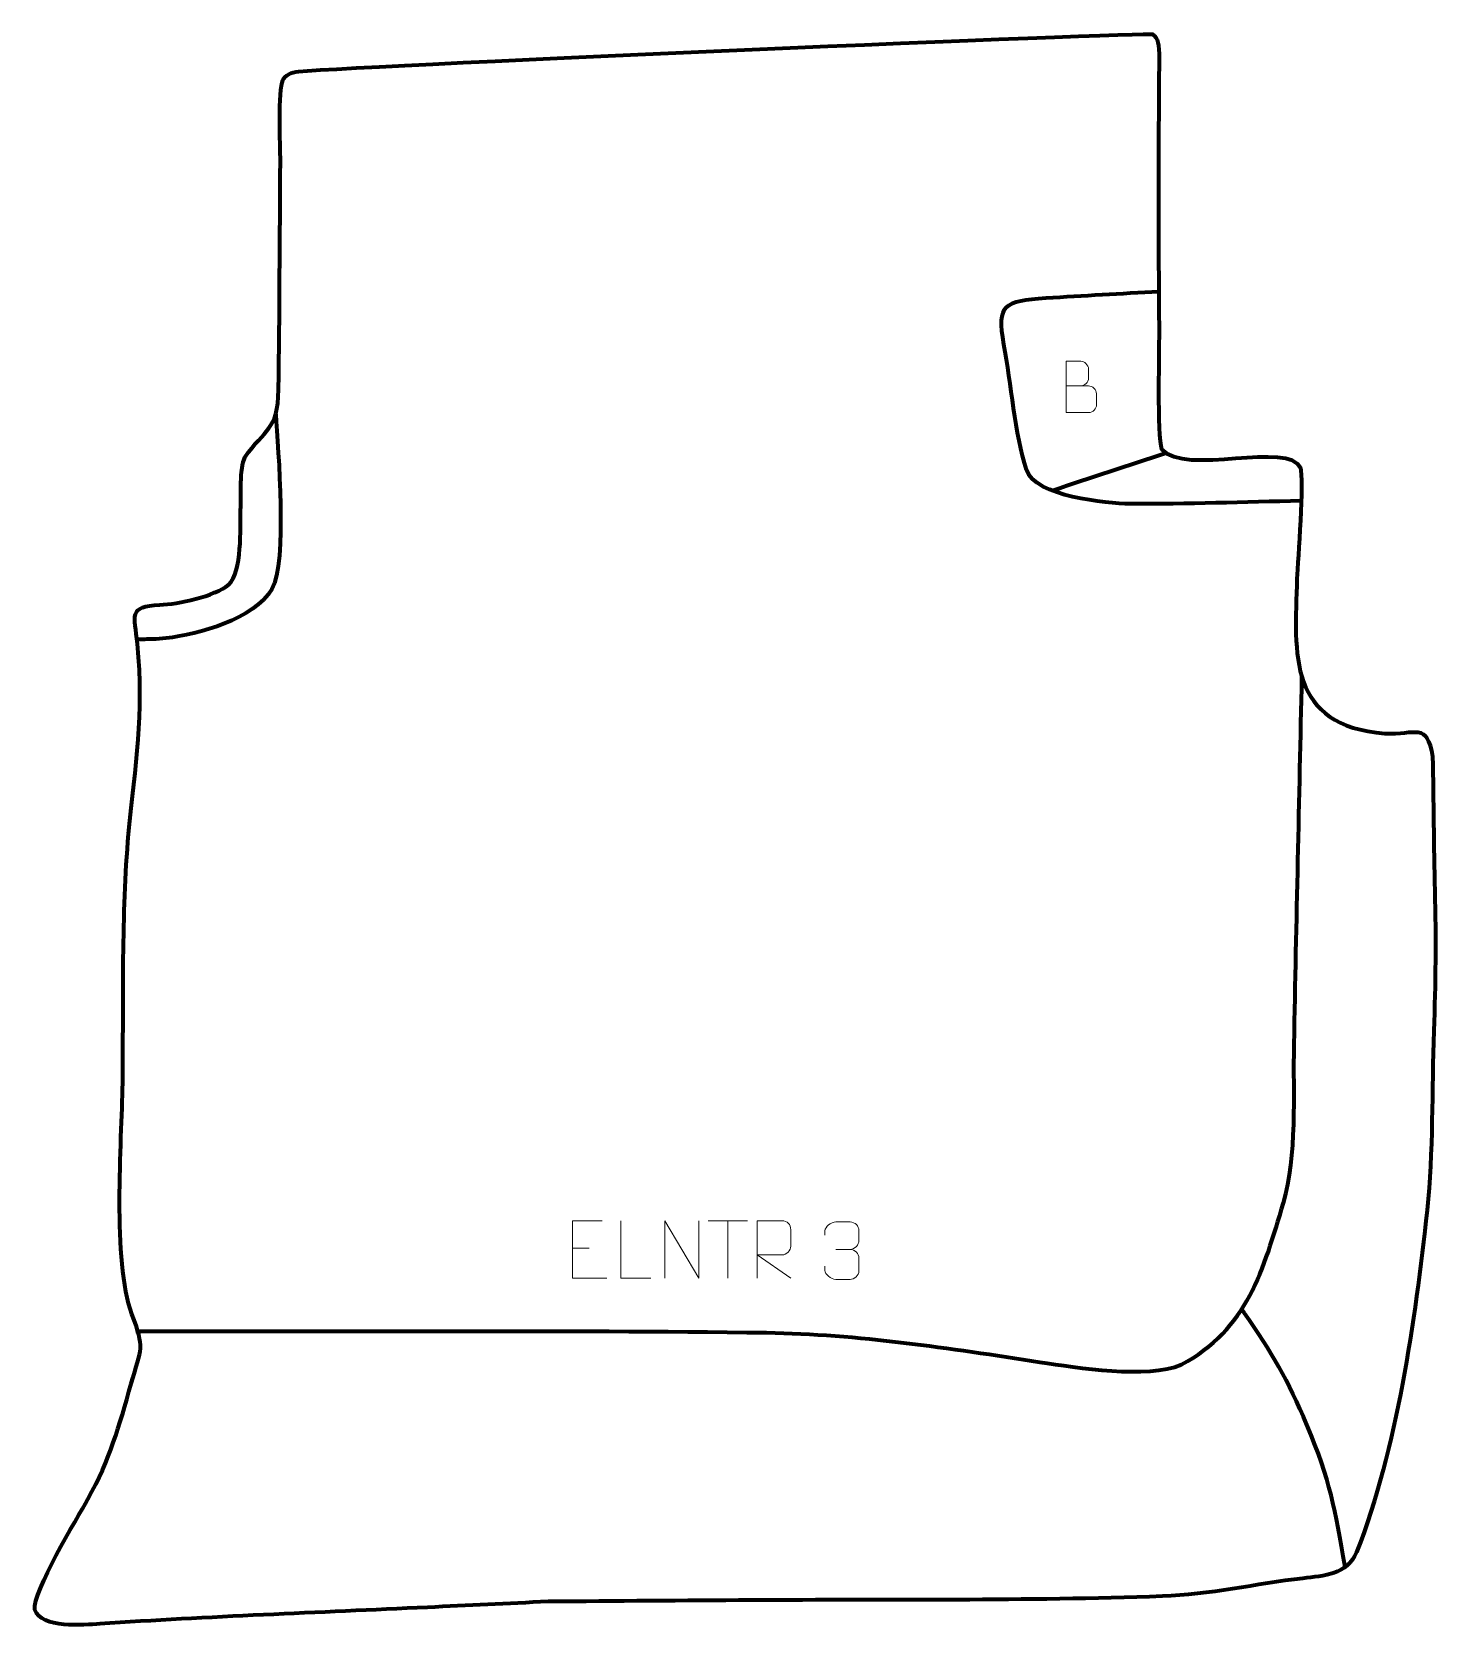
# Model space of a CAD drawing. Header units: millimetres. Extents: x -580 to 30, y 16 to 710.
import ezdxf

# ---------------------------------------------------------------- set-up
doc = ezdxf.new("R2010")
doc.units = ezdxf.units.MM
doc.header["$MEASUREMENT"] = 0
doc.layers.add('layer 2', color=7, linetype='Continuous')
doc.layers.add('layer 3', color=7, linetype='Continuous')

msp = doc.modelspace()

# ---------------------------------------------------------------- linework, layer by layer
at = {"layer": 'layer 2', "color": 142, "lineweight": 158}
for points, knots in [([(-28.6862, 506.3052), (-53.3023, 505.8699), (-78.316, 504.7734), (-102.8903, 505.0345), (-102.8903, 505.0345), (-113.4929, 505.2473), (-144.2136, 508.1372), (-148.0698, 519.7496), (-148.0698, 519.7496), (-153.0341, 535.3734), (-154.7427, 557.4243), (-157.8047, 574.2765), (-157.8047, 574.2765), (-161.0014, 591.8704), (-157.7595, 593.1821), (-139.5289, 594.4462), (-139.5289, 594.4462), (-123.3424, 595.5686), (-106.8044, 596.354), (-90.5654, 597.3259)], [0, 0, 0, 0, 0.16666667, 0.16666667, 0.16666667, 0.16666667, 0.33333333, 0.33333333, 0.33333333, 0.33333333, 0.5, 0.5, 0.5, 0.5, 0.66666667, 0.66666667, 0.66666667, 0.66666667, 1, 1, 1, 1]), ([(-474.15, 544.0348), (-473.1095, 528.5728), (-469.0565, 479.4312), (-475.8178, 468.0298), (-475.8178, 468.0298), (-483.6258, 454.8632), (-507.4818, 448.3423), (-521.8103, 446.6346), (-521.8103, 446.6346), (-523.7766, 446.4416), (-525.6604, 446.3366), (-527.6319, 446.2542), (-527.6319, 446.2542), (-529.8828, 446.1821), (-532.1296, 446.1517), (-534.3807, 446.1251)], [0, 0, 0, 0, 0.2, 0.2, 0.2, 0.2, 0.4, 0.4, 0.4, 0.4, 0.6, 0.6, 0.6, 0.6, 1, 1, 1, 1]), ([(-534.842, 145.6824), (-443.5734, 145.4817), (-352.1581, 146.1888), (-260.9111, 145.0632), (-260.9111, 145.0632), (-221.342, 144.3667), (-181.2601, 138.3187), (-142.2004, 132.2566), (-142.2004, 132.2566), (-125.9211, 129.8056), (-95.74, 124.8408), (-80.7055, 131.1654), (-80.7055, 131.1654), (-52.0908, 146.372), (-45.0494, 172.4229), (-36.4579, 201.3614), (-36.4579, 201.3614), (-30.3233, 222.0244), (-32.1899, 248.4993), (-31.7758, 270.3053), (-31.7758, 270.3053), (-30.761, 323.4873), (-29.5317, 376.6645), (-28.3931, 429.8439)], [0, 0, 0, 0, 0.14285714, 0.14285714, 0.14285714, 0.14285714, 0.28571429, 0.28571429, 0.28571429, 0.28571429, 0.42857143, 0.42857143, 0.42857143, 0.42857143, 0.57142857, 0.57142857, 0.57142857, 0.57142857, 0.71428571, 0.71428571, 0.71428571, 0.71428571, 1, 1, 1, 1]), ([(-9.5712, 43.277), (-14.2997, 68.7485), (-15.7805, 80.4932), (-26.2434, 104.9893), (-26.2434, 104.9893), (-34.5049, 124.3314), (-41.3733, 136.5744), (-53.3223, 153.508), (-53.3223, 153.508), (-53.3223, 153.508), (-54.1673, 154.7174), (-54.1673, 154.7174)], [0, 0, 0, 0, 0.25, 0.25, 0.25, 0.25, 0.5, 0.5, 0.5, 0.5, 1, 1, 1, 1])]:
    msp.add_open_spline(points, degree=3, knots=knots, dxfattribs=at)
msp.add_open_spline([(-87.3122, 527.0697), (-103.7777, 521.6274), (-120.2431, 516.1852), (-136.7086, 510.7429)], degree=3, dxfattribs=at)
at = {"layer": 'layer 3', "color": 242, "lineweight": 158}
msp.add_open_spline([(-355.8497, 28.2076), (-326.43, 28.4077), (-297.0104, 28.6079), (-267.5907, 28.808), (-267.5907, 28.808), (-208.2178, 29.1835), (-148.2751, 28.4015), (-88.9813, 30.5192), (-88.9813, 30.5192), (-68.8068, 31.2398), (-48.1972, 35.8753), (-28.0492, 38.3084), (-28.0492, 38.3084), (-18.5937, 39.4161), (-8.9016, 39.8919), (-4.6363, 49.6811), (-4.6363, 49.6811), (13.1739, 95.5511), (20.5266, 149.4525), (25.9772, 198.2553), (25.9772, 198.2553), (28.668, 223.2328), (27.9868, 250.6639), (28.8842, 276.059), (28.8842, 276.059), (29.626, 297.0501), (29.8718, 315.9736), (29.2976, 336.9877), (29.2976, 336.9877), (28.8221, 356.4372), (28.8116, 375.9568), (28.3354, 395.3569), (28.3354, 395.3569), (25.8057, 410.4668), (21.1558, 404.7579), (7.6646, 405.2769), (7.6646, 405.2769), (-34.4922, 408.7531), (-31.6773, 439.0897), (-30.544, 472.5726), (-30.544, 472.5726), (-30.1655, 480.2684), (-27.4191, 516.2353), (-29.0774, 520.6413), (-29.0774, 520.6413), (-33.6488, 532.787), (-79.1824, 516.8578), (-89.3567, 528.8404), (-89.3567, 528.8404), (-91.4045, 534.3024), (-90.374, 572.938), (-90.4585, 582.8591), (-90.4585, 582.8591), (-90.7829, 621.4262), (-90.7939, 659.7553), (-90.4112, 698.3221), (-90.4112, 698.3221), (-90.3488, 704.6151), (-90.8859, 707.5303), (-93.3169, 709.001), (-93.3169, 709.001), (-94.9788, 710.0064), (-431.6119, 695.6824), (-464.2462, 692.8178), (-464.2462, 692.8178), (-467.4862, 692.5334), (-470.0488, 691.0697), (-471.0153, 689.1282), (-471.0153, 689.1282), (-473.2111, 684.7171), (-472.1348, 660.5213), (-472.1082, 653.9082), (-472.1082, 653.9082), (-472.3674, 620.8212), (-472.4356, 587.7374), (-472.9329, 554.6521), (-472.9329, 554.6521), (-473.2117, 536.3991), (-478.9305, 537.9234), (-487.5033, 525.1905), (-487.5033, 525.1905), (-489.8562, 520.466), (-489.2269, 508.3281), (-489.3799, 502.4067), (-489.3799, 502.4067), (-489.5785, 494.7214), (-488.6077, 475.4815), (-494.5567, 469.9292), (-494.5567, 469.9292), (-500.6892, 464.9354), (-516.5335, 461.2874), (-524.4923, 461.2285), (-524.4923, 461.2285), (-538.3526, 460.404), (-535.5226, 456.8152), (-534.1632, 444.2711), (-534.1632, 444.2711), (-531.2794, 412.5817), (-535.0901, 392.471), (-538.0608, 361.7104), (-538.0608, 361.7104), (-541.1482, 326.5955), (-540.2076, 288.8994), (-540.5989, 253.4524), (-540.5989, 253.4524), (-541.0295, 227.3119), (-545.1518, 176.1132), (-536.5905, 153.0939), (-536.5905, 153.0939), (-530.9509, 137.9315), (-532.413, 138.6372), (-536.8811, 123.0031), (-536.8811, 123.0031), (-542.3741, 103.7439), (-545.9022, 90.4768), (-555.7399, 72.6834), (-555.7399, 72.6834), (-560.3587, 64.5138), (-580.0335, 31.9112), (-578.7712, 24.6996), (-578.7712, 24.6996), (-576.1335, 16.2831), (-557.4022, 18.0928), (-550.604, 18.546), (-550.604, 18.546), (-503.4352, 21.6902), (-455.5204, 23.4457), (-408.2373, 25.7049), (-408.2373, 25.7049), (-390.7748, 26.5393), (-373.3122, 27.373), (-355.8497, 28.2076)], degree=3, knots=[0, 0, 0, 0, 0.02941176, 0.02941176, 0.02941176, 0.02941176, 0.05882353, 0.05882353, 0.05882353, 0.05882353, 0.08823529, 0.08823529, 0.08823529, 0.08823529, 0.11764706, 0.11764706, 0.11764706, 0.11764706, 0.14705882, 0.14705882, 0.14705882, 0.14705882, 0.17647059, 0.17647059, 0.17647059, 0.17647059, 0.20588235, 0.20588235, 0.20588235, 0.20588235, 0.23529412, 0.23529412, 0.23529412, 0.23529412, 0.26470588, 0.26470588, 0.26470588, 0.26470588, 0.29411765, 0.29411765, 0.29411765, 0.29411765, 0.32352941, 0.32352941, 0.32352941, 0.32352941, 0.35294118, 0.35294118, 0.35294118, 0.35294118, 0.38235294, 0.38235294, 0.38235294, 0.38235294, 0.41176471, 0.41176471, 0.41176471, 0.41176471, 0.44117647, 0.44117647, 0.44117647, 0.44117647, 0.47058824, 0.47058824, 0.47058824, 0.47058824, 0.5, 0.5, 0.5, 0.5, 0.52941176, 0.52941176, 0.52941176, 0.52941176, 0.55882353, 0.55882353, 0.55882353, 0.55882353, 0.58823529, 0.58823529, 0.58823529, 0.58823529, 0.61764706, 0.61764706, 0.61764706, 0.61764706, 0.64705882, 0.64705882, 0.64705882, 0.64705882, 0.67647059, 0.67647059, 0.67647059, 0.67647059, 0.70588235, 0.70588235, 0.70588235, 0.70588235, 0.73529412, 0.73529412, 0.73529412, 0.73529412, 0.76470588, 0.76470588, 0.76470588, 0.76470588, 0.79411765, 0.79411765, 0.79411765, 0.79411765, 0.82352941, 0.82352941, 0.82352941, 0.82352941, 0.85294118, 0.85294118, 0.85294118, 0.85294118, 0.88235294, 0.88235294, 0.88235294, 0.88235294, 0.91176471, 0.91176471, 0.91176471, 0.91176471, 0.94117647, 0.94117647, 0.94117647, 0.94117647, 1, 1, 1, 1], dxfattribs=at)
at = {"layer": 'layer 3', "color": 250, "lineweight": 9}
for points, knots in [([(-130.8971, 556.2484), (-127.6381, 556.2488), (-124.3787, 556.2488), (-121.119, 556.2484), (-121.119, 556.2484), (-119.3497, 556.2329), (-117.6268, 554.6779), (-117.6268, 552.8421), (-117.6268, 552.8421), (-117.6271, 551.8313), (-117.6271, 549.1), (-117.6268, 548.0889), (-117.6268, 548.0889), (-117.6109, 546.4248), (-118.9922, 544.621), (-121.0716, 544.6362), (-121.0716, 544.6362), (-124.3316, 544.6365), (-127.5913, 544.6365), (-130.8506, 544.6362), (-130.8506, 544.6362), (-130.8506, 552.0866), (-130.8506, 559.5367), (-130.8506, 566.9865), (-130.8506, 566.9865), (-128.7245, 566.9865), (-126.5981, 566.9865), (-124.4716, 566.9865), (-124.4716, 566.9865), (-122.9661, 567.0023), (-121.0881, 565.2911), (-121.0722, 563.5334), (-121.0722, 563.5334), (-121.0726, 561.6828), (-121.0726, 561.5521), (-121.0722, 559.7012), (-121.0722, 559.7012), (-121.0568, 557.8506), (-122.7177, 556.2329), (-124.5181, 556.2484)], [0, 0, 0, 0, 0.09090909, 0.09090909, 0.09090909, 0.09090909, 0.18181818, 0.18181818, 0.18181818, 0.18181818, 0.27272727, 0.27272727, 0.27272727, 0.27272727, 0.36363636, 0.36363636, 0.36363636, 0.36363636, 0.45454545, 0.45454545, 0.45454545, 0.45454545, 0.54545455, 0.54545455, 0.54545455, 0.54545455, 0.63636364, 0.63636364, 0.63636364, 0.63636364, 0.72727273, 0.72727273, 0.72727273, 0.72727273, 0.81818182, 0.81818182, 0.81818182, 0.81818182, 1, 1, 1, 1]), ([(-332.3066, 193.6379), (-332.3066, 193.6379), (-345.1805, 193.6379), (-345.1805, 193.6379), (-345.1805, 193.6379), (-345.1805, 193.6379), (-345.1805, 168.6843), (-345.1805, 168.6843), (-345.1805, 168.6843), (-345.1805, 168.6843), (-330.3147, 168.6843), (-330.3147, 168.6843)], [0, 0, 0, 0, 0.25, 0.25, 0.25, 0.25, 0.5, 0.5, 0.5, 0.5, 1, 1, 1, 1]), ([(-311.2731, 168.6843), (-311.2731, 168.6843), (-324.2222, 168.6843), (-324.2222, 168.6843), (-324.2222, 168.6843), (-324.2222, 168.6843), (-324.2222, 193.6379), (-324.2222, 193.6379)], [0, 0, 0, 0, 0.33333333, 0.33333333, 0.33333333, 0.33333333, 1, 1, 1, 1]), ([(-305.075, 168.6844), (-305.075, 168.6844), (-305.075, 193.6379), (-305.075, 193.6379), (-305.075, 193.6379), (-305.075, 193.6379), (-290.4202, 168.6844), (-290.4202, 168.6844), (-290.4202, 168.6844), (-290.4202, 168.6844), (-290.4202, 193.6379), (-290.4202, 193.6379)], [0, 0, 0, 0, 0.25, 0.25, 0.25, 0.25, 0.5, 0.5, 0.5, 0.5, 1, 1, 1, 1]), ([(-265.0797, 168.6844), (-265.0797, 168.6844), (-265.0797, 193.6379), (-265.0797, 193.6379), (-265.0797, 193.6379), (-261.4849, 193.6379), (-257.8894, 193.6379), (-254.2942, 193.6379), (-254.2942, 193.6379), (-251.9689, 193.6002), (-250.4116, 192.1102), (-250.4157, 189.7438), (-250.4157, 189.7438), (-250.4161, 187.7083), (-250.4161, 184.6489), (-250.4157, 182.6129), (-250.4157, 182.6129), (-250.4222, 180.7374), (-252.2345, 178.7956), (-254.244, 178.7765), (-254.244, 178.7765), (-254.244, 178.7765), (-265.0797, 178.7765), (-265.0797, 178.7765), (-265.0797, 178.7765), (-265.0797, 178.7765), (-250.425, 168.6844), (-250.425, 168.6844)], [0, 0, 0, 0, 0.125, 0.125, 0.125, 0.125, 0.25, 0.25, 0.25, 0.25, 0.375, 0.375, 0.375, 0.375, 0.5, 0.5, 0.5, 0.5, 0.625, 0.625, 0.625, 0.625, 0.75, 0.75, 0.75, 0.75, 1, 1, 1, 1]), ([(-235.5555, 187.4063), (-235.5555, 187.4063), (-235.5555, 189.2635), (-235.5555, 189.2635), (-235.5555, 189.2635), (-235.5698, 191.0054), (-232.9053, 193.1235), (-230.8462, 193.1008), (-230.8462, 193.1008), (-228.7821, 193.1008), (-226.7181, 193.1008), (-224.6544, 193.1008), (-224.6544, 193.1008), (-222.4599, 193.1096), (-220.8616, 191.2628), (-220.8172, 189.3507), (-220.8172, 189.3507), (-220.8176, 187.9156), (-220.8176, 186.4805), (-220.8172, 185.045), (-220.8172, 185.045), (-220.8658, 183.3915), (-222.4684, 181.1615), (-224.6667, 181.1715), (-224.6667, 181.1715), (-222.463, 181.1603), (-220.855, 179.3571), (-220.801, 177.2976), (-220.801, 177.2976), (-220.8014, 175.5129), (-220.8014, 173.7282), (-220.801, 171.9431), (-220.801, 171.9431), (-220.7909, 169.8817), (-222.8458, 168.1186), (-224.6667, 168.1267), (-224.6667, 168.1267), (-226.732, 168.127), (-228.7972, 168.127), (-230.8628, 168.1267), (-230.8628, 168.1267), (-233.0314, 168.1382), (-235.5624, 170.5384), (-235.581, 172.0002), (-235.581, 172.0002), (-235.581, 172.0002), (-235.581, 173.9088), (-235.581, 173.9088)], [0, 0, 0, 0, 0.07692308, 0.07692308, 0.07692308, 0.07692308, 0.15384615, 0.15384615, 0.15384615, 0.15384615, 0.23076923, 0.23076923, 0.23076923, 0.23076923, 0.30769231, 0.30769231, 0.30769231, 0.30769231, 0.38461538, 0.38461538, 0.38461538, 0.38461538, 0.46153846, 0.46153846, 0.46153846, 0.46153846, 0.53846154, 0.53846154, 0.53846154, 0.53846154, 0.61538462, 0.61538462, 0.61538462, 0.61538462, 0.69230769, 0.69230769, 0.69230769, 0.69230769, 0.76923077, 0.76923077, 0.76923077, 0.76923077, 0.84615385, 0.84615385, 0.84615385, 0.84615385, 1, 1, 1, 1])]:
    msp.add_open_spline(points, degree=3, knots=knots, dxfattribs=at)
for points in [[(-286.2412, 193.6144), (-286.2412, 193.6144), (-269.254, 193.6144), (-269.254, 193.6144)], [(-277.7474, 168.6844), (-277.7474, 168.6844), (-277.7474, 193.6379), (-277.7474, 193.6379)], [(-345.1805, 181.7582), (-345.1805, 181.7582), (-338.0124, 181.7582), (-338.0124, 181.7582)], [(-230.8458, 181.1611), (-230.8458, 181.1611), (-224.6494, 181.1611), (-224.6494, 181.1611)]]:
    msp.add_open_spline(points, degree=3, dxfattribs=at)

doc.saveas('drawing.dxf')
